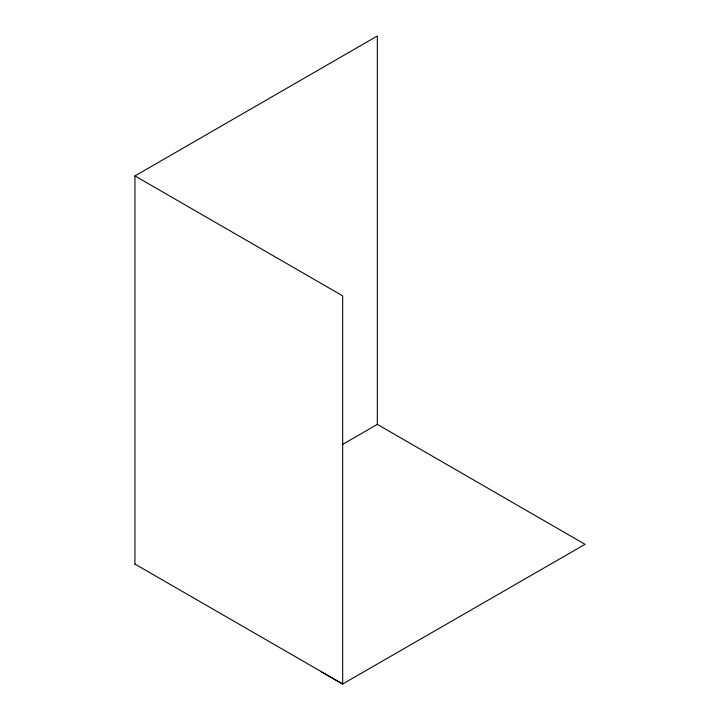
<?xml version="1.0" encoding="UTF-8"?>
<svg xmlns="http://www.w3.org/2000/svg" width="720" height="720" viewBox="0 0 720 720"><rect width="100%" height="100%" fill="white"/><g stroke="black" fill="none" stroke-linecap="round" stroke-linejoin="round"><path stroke-width="1.08" d="M134.946 564.309L134.946 175.932L377.316 36L377.316 424.377L585.054 544.311L342.684 684L321.219 671.85M342.27 444.609L377.316 424.377M134.946 175.932L342.684 295.866L342.684 684L134.946 564.066"/></g></svg>
